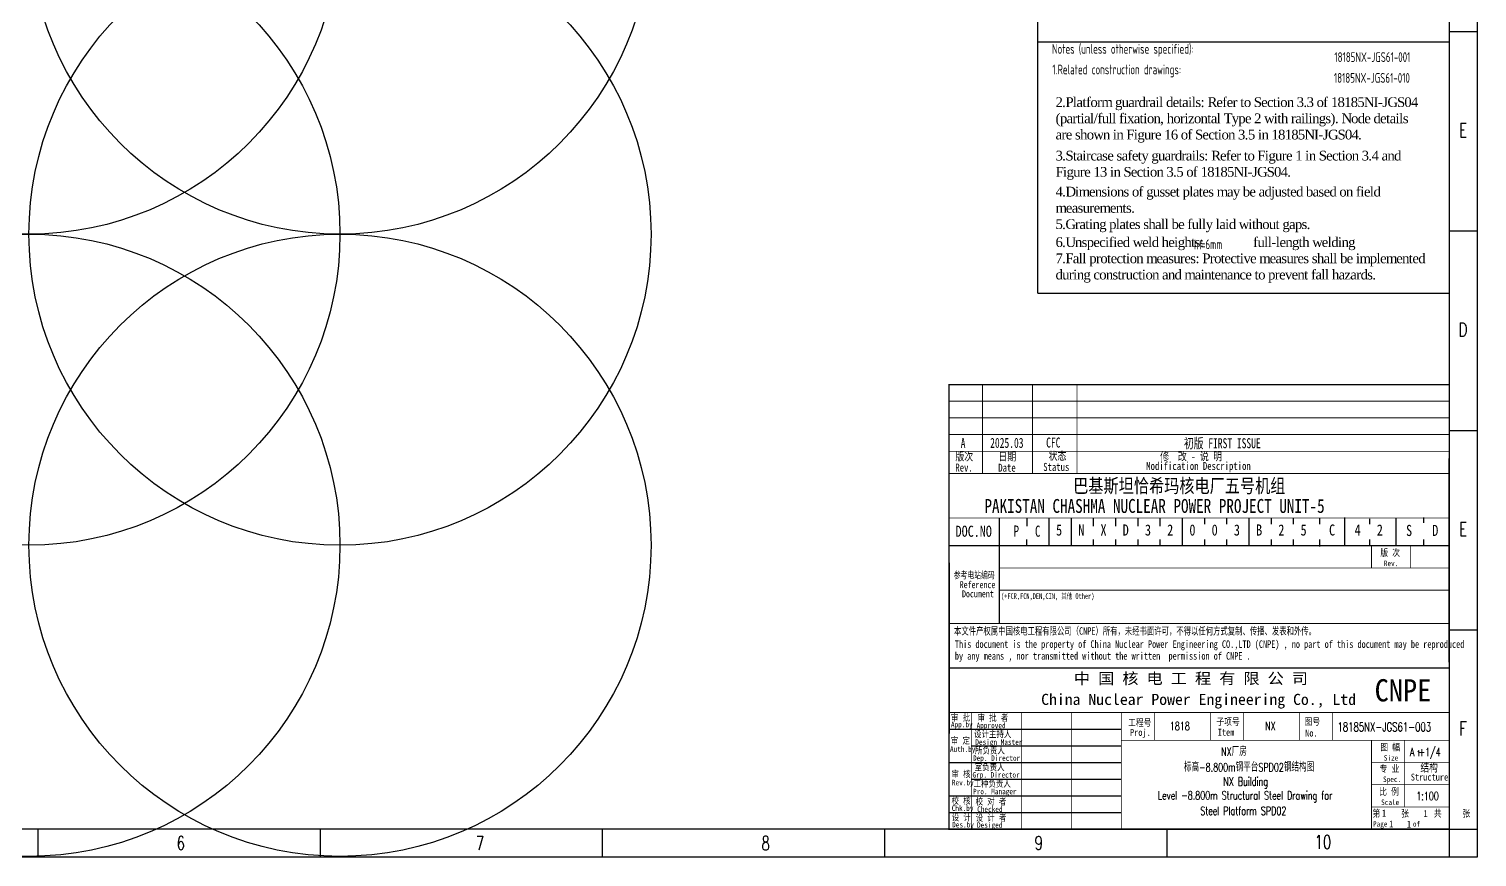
# Model space of a CAD drawing. Extents: x 8986 to 134227, y 7133 to 940687.
# Drawn here: x 61973 to 114088, y 678918 to 708712 of the extents above; entities that cross this region are included whole.
import ezdxf
from ezdxf.enums import TextEntityAlignment as Align

# ---------------------------------------------------------------- set-up
doc = ezdxf.new("R2010")
doc.units = 0
doc.linetypes.add('CONTINOUS', pattern=[0])
doc.layers.get('0').update_dxf_attribs({"linetype": 'CONTINUOUS'})
for name, color, linetype in [('1', 1, 'CONTINUOUS'), ('C77(文本)', 3, 'CONTINUOUS'), ('PUB_TEXT', 7, 'CONTINUOUS'), ('TK', 7, 'CONTINUOUS'), ('图框', 4, 'CONTINOUS'), ('标注', 3, 'CONTINUOUS')]:
    doc.layers.add(name, color=color, linetype=linetype)
doc.styles.add('CHINESE-3', font='romand.shx', dxfattribs={"width": 0.8, "bigfont": 'ochinese.shx'})
doc.styles.add('HZ', font='TXT.shx', dxfattribs={"width": 0.7, "bigfont": 'hz.shx'})
doc.styles.add('RH', font='romans.shx', dxfattribs={"width": 0.7, "bigfont": 'hz.shx'})
doc.styles.add('ROMAND', font='romand.shx', dxfattribs={"width": 0.7, "bigfont": 'ochinese.shx'})
doc.styles.add('TSSD_Rein', font='Tssdeng.shx', dxfattribs={"width": 0.7, "bigfont": 'hztxt.shx'})
doc.styles.add('宋体', font='', dxfattribs={"width": 0.7})
doc.styles.add('汉字', font='STFANGSO.TTF', dxfattribs={"width": 0.8, "height": 4})
doc.styles.get('宋体').set_extended_font_data('SimSun')

# ---------------------------------------------------------------- blocks, each defined once
blk = doc.blocks.new('*U38')
at = {"layer": '图框'}
blk.add_line((0, 500), (0, -500), dxfattribs=at)
blk = doc.blocks.new('*U39')
at = {"color": 0, "linetype": 'ByBlock', "lineweight": -2, "transparency": 16777216}
for p in [(50800, 0), (60960, 0), (71120, 0), (81280, 0), (91440, 0)]:
    blk.add_blockref('*U38', p, dxfattribs=at)

msp = doc.modelspace()

# ---------------------------------------------------------------- linework, layer by layer
at = {"color": 1}
for p, q in [((98281, 699203), (98281, 737318)), ((98281, 708254), (113096, 708254)), ((98281, 699203), (113096, 699203))]:
    msp.add_line(p, q, dxfattribs=at)
at = {"color": 4, "linetype": 'Continuous'}
msp.add_line((96888, 691118), (96888, 687318), dxfattribs=at)
at = {"color": 4}
msp.add_line((97888, 691118), (97888, 690818), dxfattribs=at)
for centre in [(61973, 712522), (73167, 712522), (61973, 701329), (73167, 701329), (61973, 690135), (73167, 690135)]:
    msp.add_circle(centre, 11193)
at = {"layer": '1', "color": 4}
for p, q in [((113055, 693254), (113055, 693254)), ((113055, 693254), (113055, 693254)), ((113055, 693254), (113055, 693254)), ((113055, 693254), (113055, 693254)), ((113055, 693254), (113055, 693254)), ((113055, 693254), (113055, 693254)), ((113055, 693254), (113055, 693254)), ((113055, 693254), (113055, 693254)), ((113088, 685924), (113088, 693254)), ((113088, 685924), (113088, 693254)), ((113058, 691743), (113058, 691743)), ((113058, 691743), (113058, 691743)), ((113058, 691743), (113058, 691743)), ((113058, 691743), (113058, 691743)), ((98688, 690118), (98688, 691118)), ((99488, 690118), (99488, 691118)), ((100288, 690818), (100288, 691118)), ((101088, 690818), (101088, 691118)), ((101888, 690818), (101888, 691118)), ((102688, 690818), (102688, 691118)), ((103488, 690118), (103488, 691118)), ((104288, 690889), (104288, 691118)), ((105088, 690889), (105088, 691118)), ((105888, 690118), (105888, 691118)), ((106688, 690889), (106688, 691118)), ((107488, 690889), (107488, 691118)), ((108425, 690889), (108425, 691118)), ((109325, 690139), (109325, 691139)), ((110225, 690889), (110225, 691089)), ((111175, 690118), (111175, 691118)), ((112175, 690939), (112175, 691129)), ((97888, 691018), (97888, 691018)), ((113088, 690118), (95088, 690118)), ((97888, 690118), (97888, 690339)), ((100288, 690118), (100288, 690339)), ((101088, 690118), (101088, 690339)), ((101888, 690118), (101888, 690339)), ((102688, 690118), (102688, 690339)), ((104288, 690118), (104288, 690339)), ((105088, 690118), (105088, 690339)), ((106688, 690118), (106688, 690339)), ((107488, 690118), (107488, 690339)), ((108425, 690089), (108425, 690339)), ((110225, 690139), (110225, 690339)), ((112175, 690139), (112175, 690339)), ((95088, 683518), (101288, 683518)), ((95888, 682918), (101288, 682918)), ((95088, 682318), (101288, 682318)), ((95888, 681718), (101288, 681718)), ((95088, 681118), (101288, 681118)), ((95088, 680518), (101288, 680518)), ((113088, 679918), (95088, 679918)), ((113088, 679918), (95088, 679918)), ((113088, 679918), (95088, 679918)), ((113088, 679918), (95088, 679918)), ((113088, 679918), (95088, 679918)), ((113088, 679918), (95088, 679918))]:
    msp.add_line(p, q, dxfattribs=at)
at = {"layer": '1', "color": 4, "ltscale": 0.8}
msp.add_line((95088, 689507), (95088, 683358), dxfattribs=at)
at = {"layer": '1', "color": 4, "const_width": 50}
for points in [[(95088, 679918), (113088, 679918), (113088, 695918), (95088, 695918)], [(95088, 685718), (113088, 685718), (113088, 679918), (95088, 679918)]]:
    msp.add_lwpolyline(points, close=True, dxfattribs=at)
at = {"layer": '1', "color": 4}
for points, const_width in [([(96288, 695918), (96288, 692718)], 30), ([(98088, 695918), (98088, 692718)], 30), ([(99688, 695918), (99688, 692718)], 30), ([(95088, 695318), (113088, 695318)], 30), ([(95088, 694718), (113088, 694718)], 30), ([(95088, 694118), (113088, 694118)], 30), ([(95088, 693518), (113088, 693518)], 30), ([(95088, 692718), (113088, 692718)], 30), ([(95088, 691118), (113088, 691118)], 30), ([(96888, 691118), (96888, 687318)], 30), ([(95088, 690118), (113088, 690118)], 30), ([(110288, 690118), (110288, 689318)], 30), ([(111688, 690118), (111688, 689318)], 30), ([(96888, 689318), (113088, 689318)], 30), ([(96888, 688518), (113088, 688518)], 30), ([(95088, 687318), (113088, 687318)], 30), ([(95088, 684118), (113088, 684118)], 30), ([(95888, 684118), (95888, 679918)], 30), ([(95888, 684118), (95888, 679918)], 30), ([(97688, 684118), (97688, 679918)], 30), ([(99488, 684118), (99488, 679918)], 30), ([(101288, 684118), (101288, 679918)], 30), ([(102488, 684118), (102488, 683118)], 25), ([(104488, 684118), (104488, 683118)], 25), ([(105688, 684118), (105688, 683118)], 25), ([(107688, 684118), (107688, 683118)], 25), ([(108888, 684118), (108888, 683118)], 25), ([(101288, 683118), (113088, 683118)], 30), ([(110288, 683118), (110288, 679918)], 30), ([(111488, 683118), (111488, 680718)], 25), ([(113088, 682318), (110288, 682318)], 25), ([(113088, 681518), (110288, 681518)], 25), ([(113088, 680718), (110288, 680718)], 25)]:
    msp.add_lwpolyline(points, dxfattribs=dict(at, const_width=const_width))
at = {"layer": '图框'}
for p, q in [((114088, 738318), (114088, 678918)), ((113088, 708618), (113088, 679918)), ((113088, 708618), (113088, 679918)), ((113088, 708618), (113088, 679918)), ((113088, 708618), (113088, 679918)), ((113088, 708618), (114088, 708618)), ((113088, 701443), (114088, 701443)), ((113088, 694268), (114088, 694268)), ((113088, 687093), (114088, 687093)), ((113088, 679918), (113088, 678918)), ((113088, 679918), (114088, 679918)), ((114088, 678918), (8988, 678918))]:
    msp.add_line(p, q, dxfattribs=at)
at = {"layer": '图框', "color": 1}
for p, q in [((113088, 737318), (113088, 679918)), ((113088, 679918), (11488, 679918))]:
    msp.add_line(p, q, dxfattribs=at)
at = {"layer": '图框', "color": 4}
msp.add_line((113088, 679918), (95088, 679918), dxfattribs=at)
msp.add_line((113088, 679918), (95088, 679918), dxfattribs=at)
msp.add_line((113088, 679918), (95088, 679918), dxfattribs=at)
msp.add_line((113088, 679918), (95088, 679918), dxfattribs=at)

# ---------------------------------------------------------------- block references
at = {"linetype": 'Continuous'}
msp.add_blockref('*U39', (11488, 679418), dxfattribs=at)

# ---------------------------------------------------------------- texts
at = {"color": 4, "linetype": 'Continuous', "style": '宋体', "width": 0.8}
for s, p in [('巴基斯坦恰希玛核电厂五号机组', (99554, 692025)), ('PAKISTAN CHASHMA NUCLEAR POWER PROJECT UNIT-5', (96359, 691300))]:
    msp.add_text(s, height=500, dxfattribs=at).set_placement(p)
for s, p in [('5', (98937, 690365)), ('N', (99737, 690365)), ('X', (100537, 690365)), ('D', (101337, 690365)), ('3', (102137, 690365)), ('2', (102937, 690365)), ('0', (103737, 690365)), ('B', (106137, 690365)), ('2', (106937, 690365)), ('5', (107737, 690365)), ('C', (108762, 690365)), ('4', (109682, 690365)), ('2', (110482, 690365)), ('S', (111534, 690349)), ('D', (112477, 690349))]:
    msp.add_text(s, height=400, dxfattribs=at).set_placement(p, align=Align.BOTTOM_LEFT)
at = {"color": 2, "linetype": 'Continuous', "style": '宋体', "width": 0.8}
for s, p in [('0', (104537, 690365)), ('3', (105337, 690365))]:
    msp.add_text(s, height=400, dxfattribs=at).set_placement(p, align=Align.BOTTOM_LEFT)
at = {"color": 4, "linetype": 'Continuous', "char_height": 400, "attachment_point": 5, "style": '宋体'}
for s, width, insert in [('P', 577.48, (97508, 690647)), ('C', 676.01, (98275, 690639))]:
    msp.add_mtext_dynamic_manual_height_columns(s, width=width, gutter_width=100, heights=[0], dxfattribs=dict(at, insert=insert))
at = {"layer": '1', "color": 4}
for s, height, style, width, p in [('A', 360, '宋体', 0.7, (95506, 693631)), ('2025.03', 360, '宋体', 0.7, (96566, 693640)), ('CFC', 360, '宋体', 0.7, (98581, 693652)), ('初版 FIRST ISSUE', 360, '宋体', 0.7, (103539, 693627)), ('版次', 288, '汉字', 0.8, (95313, 693184)), ('日期 ', 288, '汉字', 0.8, (96858, 693184)), ('状态', 288, '汉字', 0.8, (98666, 693206)), ('Modification Description', 288, '汉字', 0.8, (102183, 692846)), ('修  改 - 说 明', 288, '汉字', 0.8, (102683, 693190)), ('Rev.', 288, '汉字', 0.8, (95313, 692788)), ('Date', 288, '汉字', 0.8, (96858, 692782)), ('Status', 288, '汉字', 0.8, (98475, 692809)), ('DOC.NO', 400, '宋体', 0.8, (95322, 690440)), ('版 次', 250, '汉字', 0.8, (110607, 689745)), ('Rev.', 200, '汉字', 0.8, (110733, 689385)), ('App.by', 200, '汉字', 0.8, (95154, 683586)), ('审 批', 240, '汉字', 0.8, (95152, 683820)), ('Approved', 200, '汉字', 0.8, (96078, 683552)), ('审 批 者', 240, '汉字', 0.8, (96110, 683812)), ('审 定', 240, '汉字', 0.8, (95148, 682990)), ('设计主持人', 240, '汉字', 0.8, (95986, 683222)), ('Proj.', 250, '汉字', 0.8, (101598, 683279)), ('Item', 250, '汉字', 0.8, (104755, 683283)), ('No.', 250, '汉字', 0.8, (107903, 683254)), ('Auth.by', 200, '汉字', 0.8, (95120, 682702)), ('所负责人', 240, '汉字', 0.8, (96019, 682636)), ('Design Master', 200, '汉字', 0.8, (96031, 682954)), ('图 幅', 250, '汉字', 0.8, (110607, 682745)), ('Dep. Director', 200, '汉字', 0.8, (95950, 682379)), ('室负责人', 240, '汉字', 0.8, (96008, 682033)), ('专 业', 250, '汉字', 0.8, (110580, 681976)), ('Size', 200, '汉字', 0.8, (110733, 682385)), ('审 核', 240, '汉字', 0.8, (95172, 681784)), ('Rev.by', 200, '汉字', 0.8, (95189, 681496)), ('Grp. Director', 200, '汉字', 0.8, (95930, 681776)), ('工种负责人', 240, '汉字', 0.8, (95965, 681442)), ('Spec.', 200, '汉字', 0.8, (110705, 681617)), ('Structure', 250, '汉字', 0.8, (111703, 681669)), ('Pro. Manager', 200, '汉字', 0.8, (95951, 681177)), ('比 例', 250, '汉字', 0.8, (110567, 681148)), ('校 核', 240, '汉字', 0.8, (95173, 680821)), ('Chk.by', 200, '汉字', 0.8, (95182, 680577)), ('校 对 者', 240, '汉字', 0.8, (96041, 680798)), ('Checked', 200, '汉字', 0.8, (96098, 680540)), ('第     张      共     张', 250, '汉字', 0.8, (110326, 680363)), ('Scale', 200, '汉字', 0.8, (110635, 680788)), ('1', 250, '汉字', 0.8, (110667, 680374)), ('设 计', 240, '汉字', 0.8, (95181, 680228)), ('Des.by', 200, '汉字', 0.8, (95197, 679982)), ('设 计 者', 240, '汉字', 0.8, (96041, 680213)), ('Desiged', 200, '汉字', 0.8, (96093, 679971)), ('Page       of  ', 200, '汉字', 0.8, (110343, 680008)), ('1', 250, '汉字', 0.8, (110928, 679984)), ('1', 250, '汉字', 0.8, (111565, 679974)), ('1', 250, '汉字', 0.8, (112162, 680359))]:
    msp.add_text(s, height=height, dxfattribs=dict(at, style=style, width=width)).set_placement(p)
at = {"layer": '1', "color": 4, "ltscale": 0.8}
for s, height, style, width, p in [('参考电站编码', 250, '宋体', 0.7, (95257, 688939)), ('Reference', 250, '宋体', 0.7, (95468, 688593)), ('Document', 250, '宋体', 0.7, (95552, 688264)), ('(+FCR,FCN,DEN,CIN, 其他 Other)', 200, '宋体', 0.7, (96955, 688208)), ('本文件产权属中国核电工程有限公司（CNPE）所有，未经书面许可，不得以任何方式复制、传播、发表和外传。', 270, '宋体', 0.7, (95265, 686918)), ('This document is the property of China Nuclear Power Engineering CO.,LTD (CNPE) , no part of this document may be reproduced ', 270, '宋体', 0.7, (95296, 686444)), ('by any means , nor transmitted without the written  permission of CNPE .', 270, '宋体', 0.7, (95296, 686020)), ('工程号', 250, '汉字', 0.8, (101530, 683631)), ('子项号', 250, '汉字', 0.8, (104709, 683662)), ('图号', 250, '汉字', 0.8, (107881, 683669))]:
    msp.add_text(s, height=height, dxfattribs=dict(at, style=style, width=width)).set_placement(p)
at = {"layer": '1', "color": 4, "style": '宋体'}
for s, width, p, p2 in [('中 国 核 电 工 程 有 限 公 司', 1.015354, (99580, 685145), (108002, 685145)), ('China Nuclear Power Engineering Co., Ltd', 0.990448, (98401, 684390), (109733, 684390))]:
    msp.add_text(s, height=400, dxfattribs=dict(at, width=width)).set_placement(p, p2, align=Align.FIT)
at = {"layer": 'C77(文本)', "style": 'TSSD_Rein', "width": 0.7}
for s, p in [(' Notes (unless otherwise specified):   ', (98640, 707820)), ('18185NX-JGS61-001', (108954, 707525)), ('1.Related construction drawings:  ', (98803, 707080)), ('18185NX-JGS61-010', (108937, 706776)), ('h%%142f', (103898, 700780)), ('=6mm', (104154, 700788, 0))]:
    msp.add_text(s, height=350, dxfattribs=at).set_placement(p)
at = {"layer": 'C77(文本)', "char_height": 350, "attachment_point": 1, "style": 'TSSD_Rein'}
for s, width, insert in [('{\\fTimes New Roman|b0|i0|c0|p18;\\W1;\\T0.9;2.Platform guardrail details: Refer to Section 3.3 of 18185NI-JGS04 (partial/full fixation, horizontal Type 2 with railings). Node details are shown in Figure 16 of Section 3.5 in 18185NI-JGS04.}', 13014.8, (98919, 706254)), ('\\pt1050;{\\fTimes New Roman|b0|i0|c0|p18;\\W1;\\T0.9;3.Staircase safety guardrails: Refer to Figure 1 in Section 3.4 and Figure 13 in Section 3.5 of 18185NI-JGS04.  }', 13014.8, (98919, 704330)), ('\\pt1050;{\\fTimes New Roman|b0|i0|c0|p18;\\W1;\\T0.9;4.Dimensions of gusset plates may be adjusted based on field measurements.}', 13014.8, (98919, 703034)), ('\\pt1050;{\\fTimes New Roman|b0|i0|c0|p18;\\W1;\\T0.9;5.Grating plates shall be fully laid without gaps.  }', 13014.8, (98919, 701864)), ('\\pt1050;{\\fTimes New Roman|b0|i0|c0|p18;\\W1;\\T0.9;6.Unspecified weld heights:               full-length welding   \\P7.Fall protection measures: Protective measures shall be implemented during construction and maintenance to prevent fall hazards.  }', 13490.1, (98919, 701217))]:
    msp.add_mtext_dynamic_manual_height_columns(s, width=width, gutter_width=5000, heights=[0], dxfattribs=dict(at, insert=insert))
at = {"layer": 'PUB_TEXT', "color": 4, "style": '宋体', "width": 0.891618}
msp.add_text('CNPE', height=800, dxfattribs=at).set_placement((110402, 684517), (112442, 684517), align=Align.FIT)
at = {"layer": 'TK', "color": 4}
for s, style, width, p in [('1818', 'ROMAND', 0.7, (103032, 683481)), ('NX', 'ROMAND', 0.7, (106461, 683481)), ('结构', 'CHINESE-3', 0.8, (112052, 681961))]:
    msp.add_text(s, height=300, dxfattribs=dict(at, style=style, width=width)).set_placement(p)
at = {"layer": 'TK', "color": 2, "style": 'RH', "width": 0.7}
for s, p in [('NX厂房', (104878, 682560)), ('NX Building', (104955, 681486)), ('Level -8.800m Structural Steel Drawing for', (102605, 680986)), (' Steel Platform SPD02', (103985, 680430))]:
    msp.add_text(s, height=300, dxfattribs=at).set_placement(p)
at = {"layer": 'TK', "color": 0, "style": 'ROMAND', "width": 0.7}
for s, height, p in [('A +1/4', 300, (111678, 682547)), ('1', 200, (111915, 682547))]:
    msp.add_text(s, height=height, dxfattribs=at).set_placement(p)
at = {"layer": 'TK', "color": 3, "style": 'RH', "width": 0.7}
msp.add_text('标高-8.800m钢平台SPD02钢结构图', height=300, dxfattribs=at).set_placement((103539, 681998))
at = {"layer": 'TK', "style": 'ROMAND', "width": 0.7}
msp.add_text('1:100', height=300, dxfattribs=at).set_placement((111902, 680965))
at = {"layer": '图框', "style": 'HZ', "width": 0.7}
for s, p in [('E', (113584, 704819)), ('D', (113584, 697644)), ('E', (113584, 690469)), ('F', (113584, 683294)), ('6', (67437, 679172)), ('7', (78208, 679168)), ('8', (88488, 679168)), ('9', (98316, 679173)), ('10', (108542, 679208))]:
    msp.add_text(s, height=500, dxfattribs=at).set_placement(p, align=Align.CENTER)
at = {"layer": '标注', "color": 4, "ltscale": 0.001, "style": 'ROMAND', "width": 0.7}
msp.add_text('18185NX-JGS61-003', height=320, dxfattribs=at).set_placement((109066, 683438))

doc.saveas('drawing.dxf')
